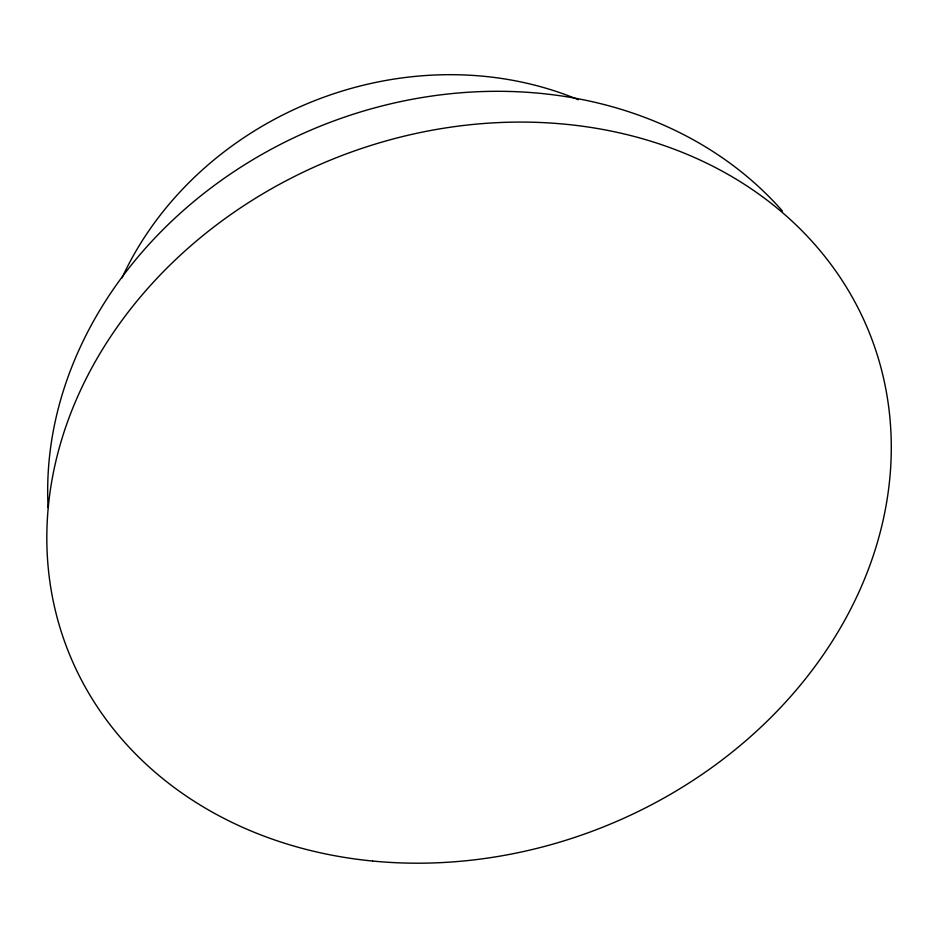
<?xml version="1.0" encoding="UTF-8"?>
<svg xmlns="http://www.w3.org/2000/svg" width="938" height="938" viewBox="0 0 938 938"><rect width="100%" height="100%" fill="white"/><g stroke="black" fill="none" stroke-linecap="round" stroke-linejoin="round"><path stroke-width="1.41" d="M48.119 507.528A412.743 350.718 -21.5 0 1 320.292 126.173A412.743 350.718 -21.5 0 1 782.456 211.085M121.975 277.953A331.266 290.733 -21.5 0 1 578.347 99.698M372.574 861.037A431.046 360.262 -21.5 0 0 873.278 343.085A431.046 360.262 -21.5 0 0 161.313 273.79A431.046 360.262 -21.5 0 0 372.574 861.037"/></g></svg>
